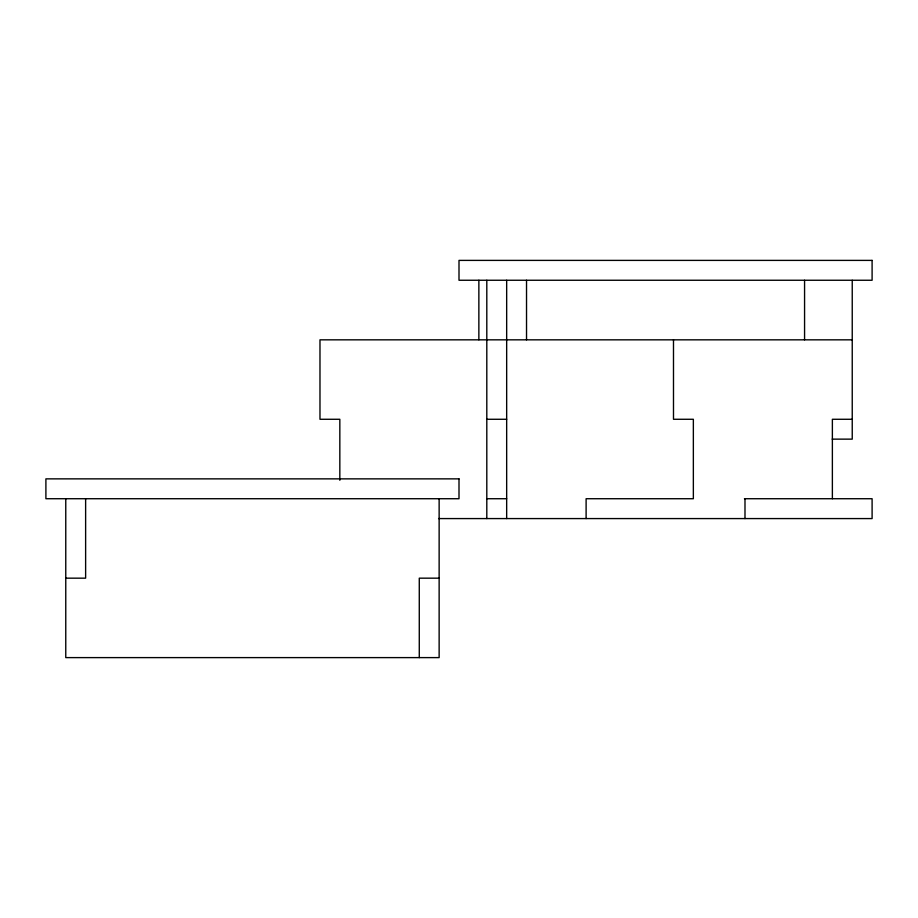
<?xml version="1.0" encoding="UTF-8"?>
<svg xmlns="http://www.w3.org/2000/svg" width="918" height="918" viewBox="0 0 918 918"><rect width="100%" height="100%" fill="white"/><g stroke="black" fill="none" stroke-linecap="round" stroke-linejoin="round"><path stroke-width="1.38" d="M852.237 339.832L319.98 339.832L319.98 419.274L339.832 419.274L339.832 480.275M486.804 419.274L506.667 419.274M852.237 419.274L832.374 419.274L832.374 498.726M832.201 439.137L852.237 439.137L852.237 280.254M486.804 498.726L506.667 498.726M744.441 498.726L872.1 498.726L872.1 518.578L438.575 518.578M65.763 578.168L85.626 578.168L85.626 498.726M439.137 578.168L419.274 578.168L419.274 657.609M804.57 280.254L804.57 339.832M744.991 498.726L744.991 518.578M673.491 339.832L673.491 419.274L693.354 419.274L693.354 498.726L586.109 498.726L586.109 518.578M526.53 280.254L526.53 339.832M506.667 280.254L506.667 518.578M486.804 280.254L486.804 518.578M478.863 280.254L478.863 339.832M439.137 498.726L439.137 657.609L65.763 657.609L65.763 498.726M872.1 260.391L459 260.391L459 280.254L872.1 280.254L872.1 260.391M459 478.863L45.9 478.863L45.9 498.726L459 498.726L459 478.863"/></g></svg>
